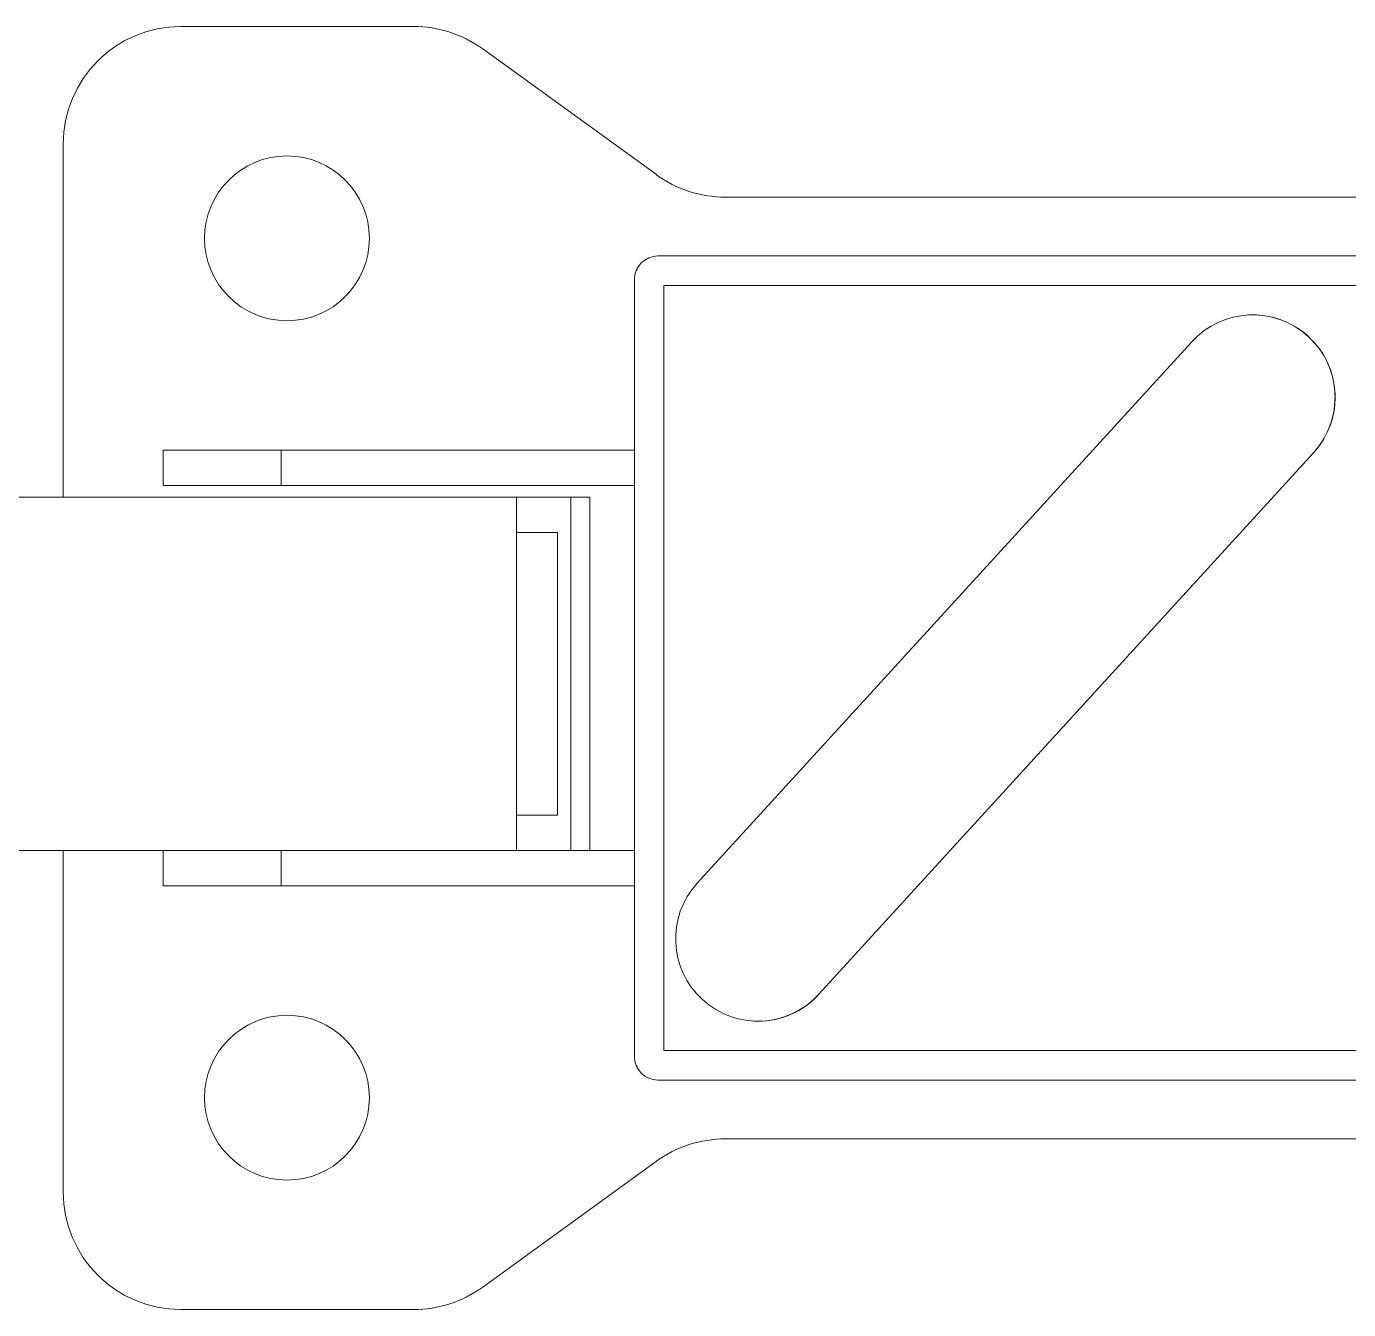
# Model space of a CAD drawing. Header units: millimetres. Extents: x -315 to 932, y -136 to -27.
# Drawn here: x 761.9 to 874.1, y -136.3 to -27.3 of the extents above; entities that cross this region are included whole.
import ezdxf

# ---------------------------------------------------------------- set-up
doc = ezdxf.new("R2010")
doc.units = ezdxf.units.MM

msp = doc.modelspace()

# ---------------------------------------------------------------- linework, layer by layer
at = {"color": 7, "linetype": 'Continuous', "lineweight": 15}
for p, q in [((794.74, -27.29), (774.99, -27.29)), ((815.36, -39.88), (800.61, -29.19)), ((764.99, -37.29), (764.99, -67.29)), ((764.99, -37.29), (764.99, -67.29)), ((764.99, -37.29), (764.99, -37.29)), ((875.74, -41.79), (821.23, -41.79)), ((881.49, -46.79), (815.49, -46.79)), ((813.49, -48.79), (813.49, -48.79)), ((813.49, -48.79), (813.49, -114.79)), ((813.49, -48.79), (813.49, -63.29)), ((880.99, -49.29), (815.99, -49.29)), ((815.99, -49.29), (815.99, -114.29)), ((860.82, -54.07), (818.82, -100.07)), ((773.49, -66.29), (773.49, -63.29)), ((773.49, -63.29), (813.49, -63.29)), ((773.49, -63.29), (773.49, -66.29)), ((773.49, -66.29), (773.49, -63.29)), ((773.49, -63.29), (773.49, -66.29)), ((773.49, -63.29), (773.49, -63.29)), ((773.49, -66.29), (773.49, -63.29)), ((773.49, -63.29), (773.49, -66.29)), ((773.49, -63.29), (773.49, -63.29)), ((773.49, -66.29), (773.49, -63.29)), ((773.49, -63.29), (773.49, -66.29)), ((773.49, -63.29), (773.49, -63.29)), ((783.49, -63.29), (783.49, -66.29)), ((813.49, -63.29), (813.49, -66.29)), ((829.16, -109.51), (871.16, -63.51)), ((871.16, -63.51), (829.16, -109.51)), ((871.16, -63.51), (871.16, -63.51)), ((-192.73, -67.29), (809.7, -67.29)), ((773.49, -66.29), (813.49, -66.29)), ((773.49, -66.29), (773.49, -66.29)), ((803.49, -97.29), (803.49, -67.29)), ((808.1, -97.29), (808.1, -67.29)), ((809.7, -97.29), (809.7, -67.29)), ((813.49, -66.29), (813.49, -97.29)), ((806.95, -70.29), (803.49, -70.29)), ((806.95, -94.29), (806.95, -70.29)), ((803.49, -94.29), (806.95, -94.29)), ((-196.51, -97.29), (813.49, -97.29)), ((764.99, -97.29), (764.99, -126.29)), ((764.99, -97.29), (764.99, -126.29)), ((773.49, -100.29), (773.49, -97.29)), ((773.49, -97.29), (773.49, -100.29)), ((773.49, -100.29), (773.49, -97.29)), ((773.49, -97.29), (773.49, -100.29)), ((773.49, -100.29), (773.49, -97.29)), ((773.49, -97.29), (773.49, -100.29)), ((773.49, -100.29), (773.49, -97.29)), ((773.49, -97.29), (773.49, -100.29)), ((783.49, -97.29), (783.49, -100.29)), ((813.49, -97.29), (813.49, -100.29)), ((773.49, -100.29), (813.49, -100.29)), ((773.49, -100.29), (773.49, -100.29)), ((773.49, -100.29), (773.49, -100.29)), ((773.49, -100.29), (773.49, -100.29)), ((813.49, -100.29), (813.49, -114.79)), ((829.16, -109.51), (829.16, -109.51)), ((815.99, -114.29), (880.99, -114.29)), ((813.49, -114.79), (813.49, -114.79)), ((815.49, -116.79), (881.49, -116.79)), ((821.23, -121.79), (875.74, -121.79)), ((800.61, -134.38), (815.36, -123.69)), ((764.99, -126.29), (764.99, -126.29)), ((774.99, -136.29), (794.74, -136.29))]:
    msp.add_line(p, q, dxfattribs=at)
for centre in [(783.99, -45.29), (783.99, -118.29)]:
    msp.add_circle(centre, 7, dxfattribs=at)
for centre, radius, start, end in [((774.99, -37.29), 10, 90, 180), ((774.99, -37.29), 10, 90, 180), ((794.74, -37.29), 10, 54.0579, 90), ((783.99, -45.29), 7, 270, 90), ((821.23, -31.79), 10, 234.0579, 270), ((815.49, -48.79), 2, 90, 180), ((815.49, -48.79), 2, 90, 180), ((865.99, -58.79), 7, 317.6026, 137.6026), ((865.99, -58.79), 7, 317.6026, 90), ((823.99, -104.79), 7, 137.6026, 317.6026), ((823.99, -104.79), 7, 270, 317.6026), ((783.99, -118.29), 7, 270, 90), ((815.49, -114.79), 2, 180, 270), ((815.49, -114.79), 2, 180, 270), ((821.23, -131.79), 10, 90, 125.9421), ((774.99, -126.29), 10, 180, 270), ((774.99, -126.29), 10, 180, 270), ((794.74, -126.29), 10, 270, 305.9421)]:
    msp.add_arc(centre, radius, start, end, dxfattribs=at)

doc.saveas('drawing.dxf')
